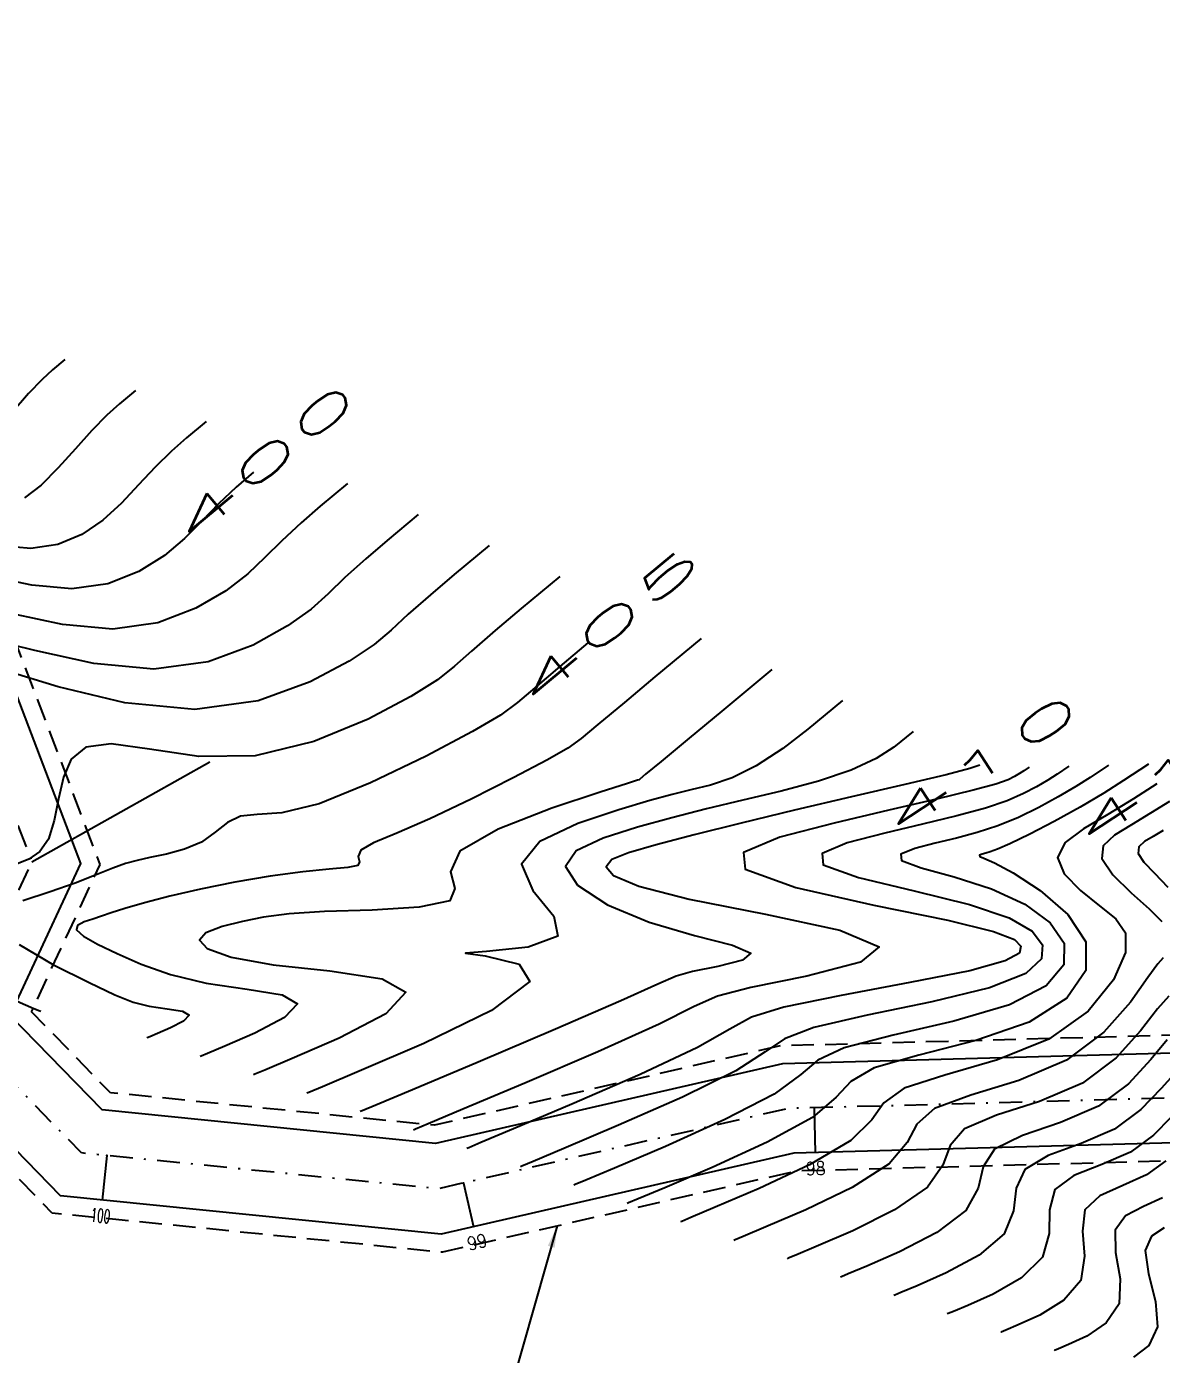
# Model space of a CAD drawing. Header units: millimetres. Extents: x 276147 to 291056, y 9594849 to 9609891.
# Drawn here: x 281407.3 to 281470.5, y 9596083.4 to 9596157.3 of the extents above; entities that cross this region are included whole.
import ezdxf
from ezdxf.enums import TextEntityAlignment as Align

# ---------------------------------------------------------------- set-up
doc = ezdxf.new("R2010")
doc.units = ezdxf.units.MM
doc.header["$LTSCALE"] = 10
for name, pattern in [('CONTINUO', [0]), ('DASHDOTX2', [50.8, 25.4, -12.7, 0, -12.7]), ('HIDDEN', [0.375, 0.25, -0.125])]:
    doc.linetypes.add(name, pattern=pattern)
for name, color, linetype in [('Curvas mestras', 30, 'Continuous'), ('Curvas simples', 9, 'Continuous'), ('Curvas texto', 2, 'Continuous'), ('LINHA02', 8, 'Continuous'), ('TG', 7, 'CONTINUO')]:
    doc.layers.add(name, color=color, linetype=linetype)
doc.styles.add('r80', font='romans.shx')
doc.styles.add('ROMAND', font='romand', dxfattribs={"height": 0.2})
doc.styles.add('SIMPLEX', font='simplex', dxfattribs={"height": 0.2})
doc.dimstyles.new('cadnorma_dim1', dxfattribs={"dimscale": 0, "dimtxt": 2, "dimasz": 1.199999999999999, "dimexe": 1, "dimexo": 2.5, "dimgap": 0.6, "dimtad": 1, "dimzin": 4, "dimdsep": 46, "dimtxsty": 'r80', "dimblk": 'ARCHTICK', "dimblk1": 'ARCHTICK', "dimblk2": 'ARCHTICK', "dimcen": -1, "dimdle": 1, "dimclrd": 1, "dimclre": 1, "dimclrt": 2, "dimaunit": 1, "dimazin": 0, "dimtfac": 1, "dimtix": 1, "dimtmove": 2, "dimatfit": 0, "dimfxl": 1, "dimarcsym": 0})

# ---------------------------------------------------------------- blocks, each defined once
blk = doc.blocks.new('_ArchTick')
at = {"color": 0, "linetype": 'ByBlock', "const_width": 0.15}
blk.add_lwpolyline([(-0.5, -0.5), (0.5, 0.5)], dxfattribs=at)

msp = doc.modelspace()

# ---------------------------------------------------------------- linework, layer by layer
at = {"color": 8, "linetype": 'HIDDEN', "ltscale": 0.5, "elevation": 160.1796621240507, "flags": 128}
for points in [[(281705.3257447103, 9596186.097807938), (281671.0420966857, 9596148.442213606), (281618.3708522619, 9596117.96751722), (281612.1522653525, 9596096.604426004), (281614.0101236665, 9596087.174232556), (281610.8053393826, 9596082.23393807), (281604.9222878393, 9596084.156284798), (281599.9496397175, 9596090.860116001), (281593.3803922225, 9596109.605399935), (281582.0417510347, 9596127.327627068), (281572.6046193693, 9596134.304534238), (281559.9765863478, 9596134.674678959), (281544.3286989689, 9596118.564739116), (281540.658778394, 9596097.818736246), (281537.5093358072, 9596080.228775298), (281520.4284557049, 9596075.011032958), (281502.0332003358, 9596069.391784875), (281494.509547525, 9596070.404022079), (281490.7256996009, 9596076.43605404), (281493.2584685785, 9596098.132715838), (281480.0995632795, 9596101.385524807), (281449.2964902226, 9596100.548274204), (281430.0223790895, 9596096.12669182), (281411.9683109509, 9596097.93913607), (281407.5724122446, 9596102.453821631), (281411.4039140878, 9596110.665556196), (281403.1008950184, 9596132.470582576), (281380.8081796909, 9596137.376344452), (281359.9408718039, 9596130.859888002), (281347.0544783977, 9596114.790196389), (281314.7314768742, 9596091.261051774), (281302.0196165714, 9596075.766356803), (281286.4640279276, 9596063.849675173), (281278.3709921193, 9596057.649837077), (281271.9708323478, 9596051.505744739), (281253.7808607005, 9596050.73446907), (281235.6029599643, 9596054.86117104), (281221.8458024181, 9596066.889702521), (281218.7834329222, 9596074.38328282), (281220.4968017068, 9596082.605134564), (281229.7359844254, 9596099.331536198), (281236.8484486804, 9596107.608992774), (281236.979980318, 9596119.127903767), (281235.6370826386, 9596129.28381643), (281234.0505352953, 9596141.282374846), (281212.8134960154, 9596149.146566434), (281092.4168111571, 9596154.564297132), (281072.9977757005, 9596155.438134354), (281065.8047075431, 9596158.14915656), (281063.8059635049, 9596165.040728634), (281066.3762022938, 9596173.094204625), (281071.6566353667, 9596181.153613526), (281081.5611500744, 9596198.655863922), (281101.2580152763, 9596233.462159524), (281110.9768763188, 9596250.636341654), (281122.9105798664, 9596265.854385952), (281139.2392582729, 9596279.071111804), (281144.5124366145, 9596320.34150084), (281144.6678345738, 9596400.540929634), (281142.6738615293, 9596440.915119793), (281132.673374487, 9596479.71147487), (281130.7173237967, 9596498.969147392), (281132.9373055062, 9596519.560689582), (281123.2639871383, 9596537.496452231), (281115.0194181657, 9596617.069980796), (281104.5392557544, 9596635.017106473), (281094.1622148029, 9596652.131000444), (281062.9990502925, 9596703.525525687), (281028.0758804538, 9596751.42602632), (281004.8557222936, 9596889.161327347), (280985.2271627478, 9596924.87591348), (280973.6552831217, 9596941.402191738), (280950.7410745324, 9596974.150890775), (280928.3153482458, 9597006.224941807), (280925.6195852169, 9597024.964569218), (280925.2975179172, 9597044.877213322), (280917.2359068681, 9597124.57081029), (280911.1712139401, 9597184.52373918), (280889.6831715604, 9597262.502901934), (280877.7477164246, 9597278.852490822), (280862.055065255, 9597314.685484517), (280856.3541850812, 9597353.476188295), (280854.639876525, 9597373.434056284), (280854.116042565, 9597382.033457942), (280871.520011573, 9597404.084292108), (280905.668337576, 9597426.436078487), (280910.5490067642, 9597446.52226166), (280951.9025449565, 9597502.510226574), (280957.1189760176, 9597513.160656158), (280912.2559968092, 9597626.929295046), (280886.4466186127, 9597649.84623889), (280803.0956212914, 9597671.772893883), (280795.5081167346, 9597683.569792682), (280779.3586608997, 9597708.67864036)], [(281710.5178374354, 9596181.402838333), (281675.4873313782, 9596142.926929222), (281624.307053171, 9596113.31488082), (281619.3497790786, 9596096.28485452), (281621.4263888606, 9596085.744313402), (281613.7482014651, 9596073.908101201), (281600.6285639192, 9596078.195075762), (281593.6947889923, 9596087.542782567), (281587.0441809219, 9596106.520228112), (281576.8415557245, 9596122.466869175), (281570.2070225818, 9596127.371804645), (281562.8511565771, 9596127.587415023), (281550.8473176515, 9596115.229125477), (281547.550488274, 9596096.592201235), (281543.6457749243, 9596074.783975355), (281522.4734780471, 9596068.316416942), (281502.6155564374, 9596062.250364274), (281490.3236323596, 9596063.904127834), (281483.4874242715, 9596074.802088458), (281485.5904618715, 9596092.817507926), (281479.3410703855, 9596094.362323103), (281450.1828653127, 9596093.569781242), (281430.4670404004, 9596089.0468674), (281408.7319094135, 9596091.228852794), (281399.1852311144, 9596101.033503352), (281403.8083725086, 9596110.941892164), (281397.904403359, 9596126.446638325), (281381.1197991235, 9596130.14027862), (281364.0658912837, 9596124.81467321), (281351.9303354857, 9596109.681297015), (281319.5752295485, 9596086.128782371), (281306.9185099731, 9596070.701299338), (281290.7209629054, 9596058.29283213), (281282.937430859, 9596052.330095816), (281274.9102619792, 9596044.624090252), (281253.1431036982, 9596043.701137766), (281232.327572161, 9596048.426628146), (281215.9921594214, 9596062.709449701), (281211.4940514419, 9596073.71626432), (281213.8592733805, 9596085.066129155), (281223.9570691917, 9596103.346943974), (281229.8780090109, 9596110.237709327), (281229.9747168267, 9596118.706916755), (281228.6974866962, 9596128.366206406), (281227.6639062291, 9596136.182850303), (281211.4073002868, 9596142.202760234), (281092.1021365739, 9596147.57137357), (281071.5708639357, 9596148.495260356), (281060.0576341382, 9596152.834524348), (281056.4892279477, 9596165.13821506), (281059.9978339799, 9596176.131930728), (281065.6766406024, 9596184.799368419), (281075.468991096, 9596202.103413628), (281095.1658562979, 9596236.909709232), (281105.1438604567, 9596254.541822702), (281117.8909552532, 9596270.797116162), (281132.6517374361, 9596282.744758626), (281137.513299567, 9596320.793644417), (281137.6674998371, 9596400.374957068), (281135.7175383865, 9596439.857995542), (281125.76273324, 9596478.477130141), (281123.6791015143, 9596498.990861015), (281125.744705554, 9596518.150466044), (281116.4442590884, 9596535.394869061), (281108.2124486681, 9596614.84525679), (281098.5236189183, 9596631.437236797), (281088.1766027751, 9596648.501613624), (281057.1675960032, 9596699.64190077), (281021.4475676514, 9596748.635369822), (280998.1501936199, 9596886.828693196), (280979.2754088979, 9596921.171769831), (280967.9212277801, 9596937.38714387), (280945.0056382589, 9596970.137815801), (280921.6238898133, 9597003.579202123), (280918.6276817167, 9597024.407376846), (280918.3032270725, 9597044.46762471), (280910.2714493166, 9597123.86630265), (280904.2661006415, 9597183.232579943), (280883.2747300601, 9597259.409342542), (280871.6426774854, 9597275.343320373), (280855.2660766902, 9597312.738061812), (280849.3979144628, 9597352.667008877), (280847.6581155221, 9597372.921634253), (280846.9665996198, 9597384.273748573), (280866.7319753881, 9597409.316485843), (280899.5195873695, 9597430.777616875), (280904.0800883559, 9597449.546161648), (280945.8950794268, 9597506.15888102), (280949.4739875075, 9597513.465966662), (280906.3575799417, 9597622.805450775), (280883.0489782383, 9597643.501877958), (280798.6812780778, 9597665.69599096), (280789.6207265427, 9597679.783153443), (280773.4712707121, 9597704.892001115)]]:
    msp.add_lwpolyline(points, dxfattribs=at)
at = {"linetype": 'Continuous'}
for p in [(281451.1795609823, 9596097.098164827, 160.1796621240507), (281451.1795609823, 9596097.098164827, 160.1796621240507), (281411.7793094801, 9596094.440517401, 160.1796621240507), (281411.7793094801, 9596094.440517401, 160.1796621240507), (281431.6499908069, 9596092.909158472, 160.1796621240507), (281431.6499908069, 9596092.909158472, 160.1796621240507)]:
    msp.add_point(p, dxfattribs=at)
at = {"layer": 'Curvas mestras', "linetype": 'CONTINUO'}
for points in [[(281419.9378427066, 9596132.521673828, -58.20039105988369), (281418.9866682467, 9596131.69015324, -58.19223654913051), (281417.9888311782, 9596130.748285934, -58.18140278730098), (281417.0596553016, 9596129.784142222, -58.16846077676419), (281416.1044347488, 9596128.823897166, -58.15616933066886), (281414.9759559707, 9596127.878246285, -58.14783403198501), (281413.554476702, 9596126.986881455, -58.14715919483248), (281411.8301518023, 9596126.305472095, -58.1594435564152), (281409.8206104051, 9596126.018680973, -58.19038442716968), (281407.5857459878, 9596126.22680795, -58.24206624299083), (281405.3545163757, 9596126.692695174, -58.3021216066231)], [(281438.583645946, 9596123.012597546, -52.51081086569732), (281437.0073520086, 9596121.691880995, -52.49917434356436), (281435.6134056809, 9596120.502107285, -52.48816830073739), (281434.6643961874, 9596119.679313399, -52.48025629549781), (281433.7160262455, 9596118.98557652, -52.47656050414341), (281432.1472789393, 9596118.064480882, -52.47786761886934), (281429.5628030979, 9596116.695601143, -52.48489066408038), (281426.4699124818, 9596115.202455569, -52.49804736373736), (281423.6015875823, 9596114.044546846, -52.5176815571289), (281421.5257273678, 9596113.539972397, -52.54281717104865), (281420.1499106738, 9596113.441186633, -52.5671976403942), (281419.2166298052, 9596113.3592357, -52.58324648983799), (281418.4885677194, 9596113.00085876, -52.58611769615933), (281417.8091469855, 9596112.455570942, -52.58188763886253), (281417.0419788152, 9596111.908576393, -52.57936305916198), (281416.0997025491, 9596111.505694956, -52.58507594928639), (281415.0910880048, 9596111.235195227, -52.59645848473568), (281414.1739341224, 9596111.04595851, -52.60866797409514), (281413.4523667818, 9596110.886525415, -52.61792797219502), (281412.8158036344, 9596110.70407586, -52.62472740854403), (281412.0999902728, 9596110.445450077, -52.6306214716428), (281411.1692430155, 9596110.074360298, -52.6371447099049), (281410.002175066, 9596109.622003786, -52.64574873176437), (281408.6059723498, 9596109.136448797, -52.65786443245864), (281407.085122272, 9596108.639644148, -52.67211361307685)], [(281460.424248597, 9596116.192858905, -46.84522615643485), (281459.8668370232, 9596116.005022304, -46.85026020984188), (281458.5465903952, 9596115.655199276, -46.86529898238635), (281456.241252297, 9596115.106223915, -46.89358607135037), (281453.2721857898, 9596114.41899202, -46.93066605602181), (281450.0966550527, 9596113.67891407, -46.97015881156815), (281447.1153359032, 9596112.962552309, -47.00653019788703), (281444.5025367126, 9596112.311078021, -47.03763035803834), (281442.3759784837, 9596111.75681225, -47.06215533436304), (281440.8353674758, 9596111.314387742, -47.07858316340983), (281439.9083699578, 9596110.927679008, -47.08451931547873), (281439.6046404467, 9596110.522869255, -47.07735109721804), (281439.9968412345, 9596110.036143538, -47.05352877275115), (281441.4096746858, 9596109.44368228, -47.0057538626975), (281444.2308509432, 9596108.73166777, -46.92579084532591), (281448.4699599276, 9596107.898748612, -46.81340293309452), (281452.624099692, 9596106.99343881, -46.70034849785989), (281454.8122480804, 9596106.076723687, -46.62638480923167), (281453.778910959, 9596105.207515206, -46.61864460762851), (281450.7707102856, 9596104.436437806, -46.65376263289042), (281447.6597950483, 9596103.812046565, -46.69574924648302), (281445.8040692917, 9596103.325650727, -46.71706166609923), (281444.5044503043, 9596102.739585219, -46.7239449695011), (281442.5476064341, 9596101.758940136, -46.73109120383421), (281439.1281218844, 9596100.219050989, -46.74927207911654), (281435.0722382554, 9596098.47622096, -46.77357761954451), (281431.6141110031, 9596097.01699963, -46.79517758512199), (281429.6804275139, 9596096.204056099, -46.80735429751482), (281428.9680179144, 9596095.904551426, -46.81184048010292), (281428.866245255, 9596095.861764185, -46.81248133236343)], [(281470.2870046183, 9596115.155311443, -41.60955556927038), (281468.9885051908, 9596114.321032606, -41.60828272960183), (281467.5579387903, 9596113.447656432, -41.60837977143504), (281466.1973613204, 9596112.645692592, -41.60941198598849), (281465.1703186078, 9596111.874307295, -41.6047509882159), (281464.7557279667, 9596111.054833155, -41.58622006766066), (281465.1256086793, 9596110.139225956, -41.54879182661213), (281466.0243818987, 9596109.201933138, -41.50003620635513), (281467.0895707424, 9596108.348024316, -41.45067242780036), (281467.9911370588, 9596107.624053892, -41.4088510730912), (281468.5288015575, 9596106.842496334, -41.37244746580521), (281468.5347196705, 9596105.757307913, -41.33676827288261), (281467.8628442994, 9596104.222475866, -41.2999605097252), (281466.4543001865, 9596102.492095368, -41.27153242475154), (281464.2720075509, 9596100.920295585, -41.26383275314262), (281461.4084204085, 9596099.768249774, -41.28356396380374), (281458.4741399774, 9596098.92531561, -41.31484348032652), (281456.2093022921, 9596098.187902866, -41.33614270141382), (281455.0724780225, 9596097.378222382, -41.3324305226237), (281454.3959774302, 9596096.421706269, -41.31466636221424), (281453.2305434191, 9596095.269590698, -41.30030727354139), (281450.9369452846, 9596093.925050475, -41.3022889402022), (281448.1160658855, 9596092.599014858, -41.31546140458923), (281445.6788124692, 9596091.55435074, -41.3301533473099), (281444.3123579492, 9596090.97987728, -41.3387581375105), (281443.8089279142, 9596090.768228738, -41.34192829797072), (281443.7370086251, 9596090.737993665, -41.34238120642524)], [(281406.8764409072, 9596106.207583373, -52.59660671898419), (281408.8070458545, 9596105.073992576, -52.52070607905299), (281410.7780527506, 9596104.08115976, -52.44860690695029), (281412.2103776423, 9596103.4015733, -52.39758573964033), (281413.229859783, 9596102.99391993, -52.3637627437387), (281414.1385692285, 9596102.76343597, -52.33796899343398), (281415.1325309201, 9596102.618211314, -52.31325777593563), (281415.9835843054, 9596102.47773811, -52.29157093973166), (281416.3575217159, 9596102.264360089, -52.27707252095249), (281416.0430034214, 9596101.931017287, -52.27246276332565), (281415.3201584512, 9596101.553030053, -52.27458663654082), (281414.5919857702, 9596101.236313047, -52.2788252117721), (281414.172223224, 9596101.059840217, -52.28146853428589), (281414.0175741793, 9596100.994823644, -52.28244237499572), (281413.9954818877, 9596100.985535707, -52.28258149113068)], [(281471.0844702752, 9596096.582956806, -35.98126205042033), (281470.0907672575, 9596095.575156774, -35.96818476248561), (281468.8172612718, 9596094.63582906, -35.96296788224984), (281467.2243481659, 9596093.937770905, -35.97206877651885), (281465.6674167871, 9596093.320106383, -35.98308179722201), (281464.6006012327, 9596092.538540319, -35.9788855704505), (281464.2940106668, 9596091.423322748, -35.94849552437918), (281464.2816455456, 9596090.102893654, -35.9054747710729), (281463.9134804037, 9596088.78024126, -35.86952334313222), (281462.7457686862, 9596087.631050957, -35.85530583376791), (281461.1598925175, 9596086.721809756, -35.85734524248662), (281459.7435139351, 9596086.091701845, -35.86512910949793), (281458.9442883841, 9596085.75569846, -35.870161977506), (281458.6498369166, 9596085.631907053, -35.87201616863283), (281458.607772994, 9596085.614223137, -35.87228106028894)]]:
    msp.add_polyline3d(points, dxfattribs=at)
at = {"layer": 'Curvas simples', "linetype": 'CONTINUO'}
for points in [[(281409.4283868122, 9596138.798604364, -61.61925567444669), (281408.7503605637, 9596138.227120193, -61.61413920003955), (281408.1742581927, 9596137.68911798, -61.60807391415838), (281407.4140862763, 9596136.895993125, -61.59734348315069), (281406.4968117712, 9596135.847039718, -61.58138345190352)], [(281413.3682616808, 9596137.070890065, -60.48281493791413), (281412.4795216114, 9596136.325304737, -60.47622314656886), (281411.778394543, 9596135.689462729, -60.46946145491935), (281410.9390015769, 9596134.846757393, -60.4586965778403), (281410.0177589495, 9596133.826074554, -60.44374259534786), (281409.0597987495, 9596132.75922503, -60.42801283622649), (281408.1074257813, 9596131.803751644, -60.4158205911194), (281407.185879195, 9596131.091928374, -60.41099368847469)], [(281417.3081365522, 9596135.343176775, -59.34637423426867), (281416.208681659, 9596134.423489286, -59.33830711323802), (281415.3825308959, 9596133.689808482, -59.33084902833471), (281414.4639158779, 9596132.797521664, -59.32004969261149), (281413.5387071256, 9596131.805108385, -59.30610168599785), (281412.5821172491, 9596130.791561099, -59.29209107343601), (281411.5416903762, 9596129.840998966, -59.281827321593), (281410.3701779476, 9596129.039404418, -59.27907642532634), (281409.0411336668, 9596128.480212973, -59.28743103236454), (281407.5333155472, 9596128.258722406, -59.31044034580967), (281405.8628103764, 9596128.414291697, -59.34907119496754)], [(281425.1878872922, 9596131.887749188, -57.07349277418368), (281423.6670027537, 9596130.61985837, -57.06247502655285), (281422.5908045993, 9596129.690498987, -57.05362412254593), (281421.5137464785, 9596128.699050203, -57.04275588187423), (281420.5806034802, 9596127.76317706, -57.03081990012689), (281419.6267532489, 9596126.85623324, -57.02024756787839), (281418.4102205631, 9596125.915492605, -57.01384072974585), (281416.7387754569, 9596124.934358498, -57.01524196428042), (281414.6191709371, 9596124.13073121, -57.03145606038422), (281412.1079052653, 9596123.778640537, -57.07032854112586), (281409.3086815997, 9596124.039324205, -57.13506129095592), (281406.5140107124, 9596124.622859819, -57.21028214270737)], [(281429.1277621632, 9596130.160035891, -55.93705207048012), (281427.3961638034, 9596128.718043914, -55.92455900585313), (281426.194941952, 9596127.690844737, -55.91501167587964), (281425.038660779, 9596126.649814473, -55.90410899664531), (281424.1015516563, 9596125.742210893, -55.89317899083514), (281423.1490717459, 9596124.888568306, -55.88432577237515), (281421.8444851571, 9596123.95273992, -55.87984746021951), (281419.9230742118, 9596122.881835537, -55.88332473372836), (281417.4081890729, 9596121.955990335, -55.90346858443488), (281414.3952011248, 9596121.538600098, -55.95027263505884), (281411.0424308024, 9596121.855585301, -56.02796198564138), (281407.7600177563, 9596122.58297618, -56.11768754294869), (281405.0210507031, 9596123.25933368, -56.19483188734424)], [(281433.0676370341, 9596128.432322599, -54.80061136689304), (281431.125323851, 9596126.816228459, -54.78664297263865), (281429.7990783023, 9596125.69118949, -54.77639921675691), (281428.5635760798, 9596124.600578746, -54.76546209139312), (281427.6224998349, 9596123.72124573, -54.75553811425604), (281426.6713902458, 9596122.920904377, -54.74840400958462), (281425.2787497522, 9596121.989987241, -54.74585419069317), (281423.1073729642, 9596120.829311576, -54.7514074705218), (281420.1972082079, 9596119.781249456, -54.77548108840389), (281416.6824959851, 9596119.29855966, -54.83021674913149), (281412.7820295653, 9596119.673870487, -54.92081158610782), (281409.0528133084, 9596120.559292316, -55.02468457867187), (281406.1364073408, 9596121.446805034, -55.11231007464491)], [(281437.0075119029, 9596126.704608304, -53.66417063047672), (281434.8544848986, 9596124.914413003, -53.64872691910969), (281433.4032156552, 9596123.691535242, -53.63778677009068), (281432.0884903803, 9596122.551343018, -53.62681520616431), (281431.1434480111, 9596121.700279566, -53.61789720484782), (281430.1937077456, 9596120.953240447, -53.61248226693388), (281428.7130143471, 9596120.027234564, -53.61186092110839), (281426.3310284758, 9596118.76379646, -53.6182744707007), (281423.3010863996, 9596117.502572324, -53.63776737040874), (281420.0324432786, 9596116.707731988, -53.67733472361263), (281416.901878158, 9596116.681049556, -53.7393020212443), (281414.1562625832, 9596117.074698191, -53.80731577609234), (281412.0099919828, 9596117.37845432, -53.8603528557837), (281410.6047193784, 9596117.188632635, -53.88234146686992), (281409.7911181612, 9596116.527700914, -53.8770153725313), (281409.3471173089, 9596115.524662195, -53.85305961672239), (281409.0690977579, 9596114.32034822, -53.81917645994369), (281408.8272472309, 9596113.102883525, -53.78413632718414), (281408.5102054024, 9596112.072218353, -53.75672676172374), (281408.0341737565, 9596111.375394898, -53.74344830601737), (281407.4255990247, 9596110.947825238, -53.74165360649616), (281406.738493747, 9596110.672013422, -53.74640822873013)], [(281444.8872616458, 9596123.24918172, -51.39128922312781), (281442.3128059938, 9596121.110782094, -51.37289483242463), (281440.6114883592, 9596119.692225749, -51.36056188432516), (281439.1383209819, 9596118.45287156, -51.34952139536884), (281438.2126707294, 9596117.672392843, -51.34252710689586), (281437.456954667, 9596117.13027446, -51.33993242881522), (281436.3193524008, 9596116.480951648, -51.34149060633766), (281434.4212867453, 9596115.481471917, -51.34683976132911), (281432.0771513345, 9596114.299328836, -51.3551574624984), (281429.774585009, 9596113.204627251, -51.36550608198419), (281427.9247960093, 9596112.404633913, -51.37642309479671), (281426.6332771847, 9596111.8552662, -51.38434634424314), (281425.9290917862, 9596111.449602414, -51.38518872370739), (281425.7718834471, 9596111.102323875, -51.37696453361102), (281425.8436273314, 9596110.814519085, -51.36609334012289), (281425.7568779889, 9596110.608879587, -51.36109613658888), (281425.1988066573, 9596110.491248606, -51.36844399224762), (281424.1550533551, 9596110.400086112, -51.38640856663952), (281422.6858697924, 9596110.257003797, -51.41121169554802), (281420.8757091466, 9596110.003852881, -51.43925263211386), (281418.9058144781, 9596109.663441814, -51.46764058610685), (281416.9816263126, 9596109.278816601, -51.49366219949698), (281415.2803571917, 9596108.89018617, -51.51507778299529), (281413.8663126951, 9596108.52640312, -51.53154196039802), (281412.7755704188, 9596108.213482963, -51.54318302424187), (281412.0142654494, 9596107.96909897, -51.55045695407571), (281411.4687548453, 9596107.777562357, -51.55513086731341), (281410.9954571488, 9596107.61483909, -51.55929938950837), (281410.5063915328, 9596107.455078717, -51.56388152113917), (281410.1360006748, 9596107.265158156, -51.56509311016683), (281410.0743348718, 9596107.010132907, -51.55797407505131), (281410.4637084614, 9596106.662113862, -51.53875376315816), (281411.2555059529, 9596106.221436488, -51.5084190541788), (281412.3533778958, 9596105.695490645, -51.46914618400885), (281413.6898138992, 9596105.105283484, -51.4229787083718), (281415.3126478473, 9596104.526300365, -51.37142999979235), (281417.2985496869, 9596104.047643954, -51.31588081110064), (281419.5833722736, 9596103.713815207, -51.25907705133116), (281421.5396901068, 9596103.390908303, -51.20922545451), (281422.3992595969, 9596102.900416717, -51.17589796366198), (281421.6762750525, 9596102.13416206, -51.16530155503685), (281420.0146713807, 9596101.265282482, -51.17018369040713), (281418.3408193827, 9596100.537243253, -51.17992687245388), (281417.375911154, 9596100.13158531, -51.1860030839712), (281417.0204189109, 9596099.982132116, -51.18824167429963), (281416.9696341621, 9596099.9607818, -51.18856148046004)], [(281448.8271365169, 9596121.521468427, -50.25484851954073), (281446.0419540625, 9596119.208974654, -50.23497930224082), (281444.2156037489, 9596117.692585526, -50.22195033830619), (281442.6632063304, 9596116.40365387, -50.21087568244232), (281441.7956891548, 9596115.683368383, -50.2046869190203), (281441.4760737679, 9596115.417996846, -50.20240681941183), (281441.4304042723, 9596115.38008079, -50.20208110348582), (281441.3500571662, 9596115.354336467, -50.20285034531523), (281440.787739531, 9596115.174182003, -50.20823461594088), (281439.2614878457, 9596114.685211238, -50.22284893385634), (281436.5620669803, 9596113.791175952, -50.24773945207968), (281433.5711443512, 9596112.628452685, -50.26967685375391), (281431.4431097627, 9596111.391573926, -50.27186301149456), (281430.9286259316, 9596110.255029865, -50.24494728268152), (281431.1634291924, 9596109.313124552, -50.20936877038591), (281430.8795217982, 9596108.640122734, -50.19301430115272), (281429.1671965829, 9596108.275318142, -50.21543256585986), (281426.5498857795, 9596108.118154455, -50.26282128874718), (281423.9093102076, 9596108.033107327, -50.31304019680513), (281421.9293889402, 9596107.908046093, -50.34868619075539), (281420.5028380792, 9596107.724421836, -50.37130501519678), (281419.3245749724, 9596107.487076301, -50.38717943001799), (281418.1895829294, 9596107.198703352, -50.40051312921835), (281417.2931170502, 9596106.853382241, -50.40719262757599), (281416.9305003959, 9596106.443044335, -50.40102533375872), (281417.3613570681, 9596105.971983332, -50.3769403623559), (281418.7025223315, 9596105.493946329, -50.33435364244772), (281421.0351295004, 9596105.075046763, -50.27380300077166), (281424.2050565836, 9596104.733327832, -50.19897347213961), (281427.1171504037, 9596104.294567708, -50.12613965061288), (281428.4409974801, 9596103.536474345, -50.07472343914239), (281427.3095476833, 9596102.337306833, -50.05814032672461), (281424.7091843075, 9596100.977533907, -50.06578071173541), (281422.0896529985, 9596099.838174466, -50.08102856596489), (281420.5795990842, 9596099.2033304, -50.0905376337727), (281420.0232636397, 9596098.969439585, -50.09404094100719), (281419.9437864345, 9596098.936026901, -50.09454143725131)], [(281452.7670113855, 9596119.793754132, -49.11840778312441), (281450.8360605593, 9596118.203597063, -49.10506123400089), (281449.4326958155, 9596117.1300551, -49.09805303517763), (281447.9576866539, 9596116.154157309, -49.0956826852312), (281446.6108998345, 9596115.490974197, -49.10098575937118), (281445.4081374098, 9596115.084983865, -49.11182566437904), (281444.3191885083, 9596114.813017828, -49.12477274881942), (281443.2718627342, 9596114.557074338, -49.137409348707), (281442.0260625932, 9596114.21981958, -49.15136556155315), (281440.2997110683, 9596113.709087472, -49.16928350514766), (281438.0132460397, 9596112.94957085, -49.1902925455037), (281435.8971509504, 9596111.933386184, -49.19947093011839), (281434.8844221405, 9596110.669508854, -49.17838419499131), (281435.5044816762, 9596109.21097445, -49.11814285997789), (281436.6724445511, 9596107.78706743, -49.04803784333902), (281436.8998514822, 9596106.671131475, -49.0069050148854), (281435.2429516251, 9596106.055401804, -49.01998816363314), (281432.9368238623, 9596105.8076699, -49.0581625108284), (281431.7612565161, 9596105.714619778, -49.07871120955363), (281432.8490233232, 9596105.559504872, -49.05179289521439), (281434.7448446908, 9596105.11186717, -48.99906839223368), (281435.3464284403, 9596104.137818063, -48.9550739667288), (281433.1987280784, 9596102.530166337, -48.94550507675419), (281429.4356858317, 9596100.688500302, -48.96069349822616), (281425.8384866138, 9596099.139105676, -48.98213025941769), (281423.7832870145, 9596098.275075493, -48.99507218351616), (281423.0261083712, 9596097.956748057, -48.99984024042752), (281422.9179397087, 9596097.911272993, -49.00052140644081)], [(281456.7068862565, 9596118.066040836, -47.9819670794208), (281455.6301550792, 9596117.19822848, -47.97514370144611), (281454.6497669191, 9596116.567538701, -47.97415661249804), (281453.2521390259, 9596115.904678795, -47.98049084006598), (281451.426075566, 9596115.298599057, -47.99728592540166), (281449.3401620995, 9596114.751987942, -48.02124585010139), (281447.2079217805, 9596114.24596595, -48.04746578019373), (281445.1935993185, 9596113.759813324, -48.07196977329701), (281443.2642996517, 9596113.2654483, -48.09449794343934), (281441.3378442755, 9596112.732949859, -48.11571942982525), (281439.4277886766, 9596112.129889566, -48.13429948177915), (281437.9306173086, 9596111.413817242, -48.14088819277501), (281437.3385476178, 9596110.539776295, -48.12413181955023), (281437.9985347552, 9596109.496882873, -48.07670907876715), (281439.6764887221, 9596108.410554126, -48.00742877259879), (281441.9930532168, 9596107.440276954, -47.92913214509869), (281444.5201277208, 9596106.70491081, -47.85430759636481), (281446.6346257947, 9596106.160784403, -47.79403164327633), (281447.6647117677, 9596105.723592998, -47.759027862598), (281447.1929715584, 9596105.32678012, -47.75549426927731), (281445.8196614248, 9596104.974766375, -47.77152642901316), (281444.3994612087, 9596104.689718613, -47.79069423998268), (281443.4910006587, 9596104.441904576, -47.8008097106617), (281442.4687211671, 9596103.994006531, -47.8066534087088), (281440.4110190383, 9596103.056810623, -47.81724800963681), (281436.7663572034, 9596101.477850491, -47.83866868729498), (281432.4634731283, 9596099.651661778, -47.86520084135967), (281428.8011699108, 9596098.109529609, -47.88818245540872), (281426.7540416274, 9596097.24889206, -47.90107353197212), (281425.9998363141, 9596096.931815961, -47.90582290853169), (281425.8920919829, 9596096.886519087, -47.90650139582843)], [(281463.1709916288, 9596116.07471575, -45.78547967076568), (281462.8732221861, 9596115.8779259, -45.7850083891212), (281462.6375472097, 9596115.72857344, -45.78484511878602), (281462.3540875054, 9596115.559847567, -45.78500621436663), (281461.9919027932, 9596115.378391705, -45.78633045524154), (281461.3198804405, 9596115.141912552, -45.79207119604374), (281460.0568702359, 9596114.795885377, -45.80608541439554), (281458.0101574707, 9596114.300841894, -45.83094825353734), (281455.3407764715, 9596113.677547576, -45.86410763897263), (281452.2982010761, 9596112.961827343, -45.90172967957588), (281449.2766477858, 9596112.181215458, -45.93680330537282), (281447.2493227887, 9596111.330095567, -45.94960874216892), (281447.3341739489, 9596110.394565666, -45.91724922056571), (281450.1749433858, 9596109.383137146, -45.82708143998431), (281454.5185342833, 9596108.393992962, -45.70747688438539), (281458.6376410847, 9596107.547731454, -45.59706063192831), (281461.1873081973, 9596106.929207975, -45.52561137036216), (281462.3519858705, 9596106.4803058, -45.48752210361684), (281462.6984713072, 9596106.107161198, -45.46833937454764), (281462.6220303347, 9596105.724599862, -45.45733771708589), (281461.8317912846, 9596105.282203201, -45.45870380682433), (281459.8653511036, 9596104.738238037, -45.48035217963886), (281456.5273956595, 9596104.07422224, -45.52559785116736), (281452.6909825121, 9596103.36468184, -45.57935756383486), (281449.4962621414, 9596102.707393903, -45.62194845909514), (281447.6952521106, 9596102.14214329, -45.63957855649321), (281446.4874433387, 9596101.476756953, -45.64201964667566), (281444.6841938322, 9596100.46107065, -45.64493443091888), (281441.4898865639, 9596098.960250488, -45.65987543822521), (281437.6810043821, 9596097.300780136, -45.68195437753135), (281434.4270510959, 9596095.924469652, -45.70217273503337), (281432.6068134002, 9596095.159220131, -45.71363506299932), (281431.9361995141, 9596094.877286889, -45.71785805173235), (281431.8403975294, 9596094.83701028, -45.71846132175088)], [(281465.3844695637, 9596116.132493189, -44.74220244332938), (281464.7235677723, 9596115.695714323, -44.74115636004402), (281464.2004845323, 9596115.364224786, -44.74079397690039), (281463.571341996, 9596114.989736324, -44.74115155750454), (281462.8513126223, 9596114.605828522, -44.74302490139635), (281461.9466739005, 9596114.212817607, -44.74830571698524), (281460.7364793235, 9596113.802703958, -44.75915969549939), (281459.1388928663, 9596113.368044987, -44.77698569357418), (281457.2285124225, 9596112.903629193, -44.80011548971785), (281455.1190433718, 9596112.404804124, -44.82611415374819), (281453.0338252297, 9596111.86609162, -44.85031894934619), (281451.6347380922, 9596111.278721852, -44.85915619556587), (281451.6932951907, 9596110.63309929, -44.83682442505639), (281453.6669988577, 9596109.926166268, -44.77403973150334), (281456.7573048399, 9596109.181024484, -44.6875887736937), (281459.851655986, 9596108.427315481, -44.60077587698154), (281462.0550233788, 9596107.686444893, -44.53226891465286), (281463.342479051, 9596106.946881749, -44.48219042320531), (281463.9066182772, 9596106.188863162, -44.44602671873551), (281463.8578881136, 9596105.399191696, -44.42112826837953), (281462.9781257653, 9596104.590941755, -44.41230281357682), (281460.9670152146, 9596103.783752175, -44.42622231479285), (281457.7476518474, 9596102.997729374, -44.46508938746089), (281454.1367716299, 9596102.25484103, -44.51322907246916), (281451.1745219297, 9596101.577521395, -44.55049703290237), (281449.5395588375, 9596100.951162564, -44.56279152663453), (281448.4645763611, 9596100.212994033, -44.56018132736469), (281446.8207812299, 9596099.163201159, -44.55877765788719), (281443.8516512451, 9596097.701450985, -44.57047883004682), (281440.2897695067, 9596096.125338318, -44.59033112300349), (281437.2399911886, 9596094.831939675, -44.6091678850029), (281435.5332002888, 9596094.114385165, -44.61991584105684), (281434.9043821139, 9596093.85002235, -44.6238756032221), (281434.8145508036, 9596093.812256375, -44.62444129105685)], [(281467.5979474982, 9596116.190270623, -43.69892521589324), (281466.5739123587, 9596115.513502749, -43.6973043510483), (281465.7634208555, 9596114.999876142, -43.69674285527114), (281464.7885974863, 9596114.419625077, -43.69729688061889), (281463.7107234547, 9596113.833266338, -43.69971936000772), (281462.5734663623, 9596113.283723662, -43.70454029072104), (281461.4160884136, 9596112.809523541, -43.7122340092578), (281460.267629261, 9596112.435248077, -43.72302311352954), (281459.1162483714, 9596112.129709816, -43.73612330769217), (281457.9398856655, 9596111.847779902, -43.75049859509133), (281456.7910026762, 9596111.55096878, -43.76383462603232), (281456.0201533948, 9596111.22734813, -43.76870364902098), (281456.0524164293, 9596110.87163191, -43.75639959683437), (281457.1590553295, 9596110.469195386, -43.7209980028824), (281458.9960753989, 9596109.968057005, -43.66770069577288), (281461.0656718867, 9596109.3068995, -43.60449110177839), (281462.9227395578, 9596108.443680808, -43.53892640603269), (281464.3329722314, 9596107.413457697, -43.47685874279384), (281465.1147662479, 9596106.270565126, -43.42371404278353), (281465.0937468928, 9596105.073783532, -43.38491879953332), (281464.1244602454, 9596103.899680303, -43.36590182038751), (281462.0686793284, 9596102.829267312, -43.3720924827762), (281458.9679080328, 9596101.92123551, -43.40458089115819), (281455.5825607459, 9596101.144999227, -43.44710054844884), (281452.8527817178, 9596100.447648885, -43.47904560665168), (281451.3838655666, 9596099.760182837, -43.4860045294885), (281450.441710384, 9596098.949231114, -43.47834298803033), (281448.9573686254, 9596097.865330674, -43.472620852201), (281446.2134159243, 9596096.442650482, -43.48108218915561), (281442.898534634, 9596094.9498975, -43.49870790107204), (281440.0529312812, 9596093.739409696, -43.51616303485613), (281438.459586176, 9596093.069549205, -43.52619660654133), (281437.8725637145, 9596092.822757818, -43.52989317485165), (281437.7887030781, 9596092.787502471, -43.53042128044436)], [(281469.8114254331, 9596116.248048062, -42.65564798845699), (281468.4242579452, 9596115.331291173, -42.65345232197112), (281467.326358178, 9596114.635527488, -42.65269171344372), (281466.0058519767, 9596113.849513832, -42.65344222381512), (281464.5701342864, 9596113.06070415, -42.65641381861903), (281463.2002598242, 9596112.354629712, -42.66077484431705), (281462.0956975009, 9596111.816342117, -42.66530829036171), (281461.3963646543, 9596111.502450168, -42.66906052085372), (281461.0039833229, 9596111.355791437, -42.67213117851904), (281460.7607279614, 9596111.290756676, -42.67488306920544), (281460.5481791209, 9596111.235844946, -42.67735029020369), (281460.4055696976, 9596111.17597441, -42.67825108227814), (281460.4115376706, 9596111.110165529, -42.675974801325), (281460.6511107994, 9596111.012223506, -42.66795626163039), (281461.2348459581, 9596110.755089527, -42.64781261773581), (281462.2796877901, 9596110.18648452, -42.60820635940436), (281463.7904547373, 9596109.200916728, -42.54558391755236), (281465.3234654117, 9596107.880033648, -42.47152706226601), (281466.3229132184, 9596106.35226709, -42.40140138702967), (281466.3296056719, 9596104.748375371, -42.34870933080347), (281465.2707937263, 9596103.208418861, -42.31950084733799), (281463.1703434399, 9596101.87478145, -42.31796261787215), (281460.1881642205, 9596100.84474264, -42.34407242739368), (281457.0283498619, 9596100.035157418, -42.38097202437032), (281454.5310415038, 9596099.317775376, -42.40759414774632), (281453.2281712958, 9596098.569203109, -42.40921755242422), (281452.4188444082, 9596097.685469188, -42.39650468135054), (281451.0939560236, 9596096.567461185, -42.38646407922752), (281448.5751806056, 9596095.183850976, -42.39168558091879), (281445.5072997605, 9596093.774456674, -42.40708467925688), (281442.8658723765, 9596092.646880718, -42.42315819739852), (281441.3859720622, 9596092.024713242, -42.43247737202589), (281440.8407453144, 9596091.795493277, -42.43591074642288), (281440.7628563504, 9596091.762747569, -42.43640121692121)], [(281470.9884151841, 9596114.161205905, -40.56216193423862), (281469.9369171161, 9596113.521903146, -40.56232003800372), (281468.8750064432, 9596112.873750592, -40.56239716251415), (281467.9224249631, 9596112.293216333, -40.5624954333438), (281467.2915140368, 9596111.702801151, -40.5558128379312), (281467.2177674108, 9596110.986510515, -40.5338211640159), (281467.8318046521, 9596110.074912148, -40.49162319229484), (281468.8447525637, 9596109.084800793, -40.43884487353765), (281469.8628647696, 9596108.179532463, -40.38874309861833), (281470.5701599334, 9596107.482934665, -40.35171843159739)], [(281470.6377065502, 9596112.556350399, -39.51587451409117), (281470.0809587677, 9596112.226025779, -39.51622607183211), (281469.598323759, 9596111.931892363, -39.5162758657502), (281469.2786664433, 9596111.63275193, -39.51289003938703), (281469.2413015774, 9596111.269836484, -39.50174775803717), (281469.5640815428, 9596110.791362941, -39.47958937237533), (281470.1590022178, 9596110.173492815, -39.44740028047491), (281470.8965981113, 9596109.399374533, -39.40722711078379)], [(281470.6311660412, 9596105.448475664, -40.28382690393161), (281470.3420324282, 9596105.124441268, -40.27901261057966), (281469.7818534685, 9596104.358679935, -40.26516427666914), (281468.8101410795, 9596102.987266153, -40.23973034743941), (281467.3265651866, 9596101.31344446, -40.21466178676602), (281465.2408347203, 9596099.757253177, -40.20553523956588), (281462.5893180176, 9596098.629961008, -40.22182058597937), (281459.915009023, 9596097.807750192, -40.24856062567821), (281457.8875620802, 9596097.058030358, -40.26469127527932), (281456.916784752, 9596096.187242657, -40.25564352547767), (281456.3731114551, 9596095.157944344, -40.23282805553433), (281455.3671308168, 9596093.971721211, -40.21415050056791), (281453.2987099659, 9596092.66625097, -40.21289233184913), (281450.7248310124, 9596091.42357404, -40.22383818271587), (281448.491752562, 9596090.461820764, -40.23714849727949), (281447.2387438357, 9596089.935041314, -40.24503890299499), (281446.7771095143, 9596089.740964204, -40.24794586960022), (281446.7111618988, 9596089.713239757, -40.24836117573116)], [(281470.9502934028, 9596103.317001492, -39.20683678003522), (281470.3205705312, 9596102.619762369, -39.19662983636633), (281469.3787233786, 9596101.38618882, -39.17511327317013), (281468.0176152043, 9596099.87887254, -39.15304254073683), (281466.1349416074, 9596098.476896897, -39.14489338706741), (281463.7480758055, 9596097.45691398, -39.15938264495017), (281461.3531104651, 9596096.685839742, -39.18219094499042), (281459.5658218683, 9596095.928157847, -39.1932398490284), (281458.7610914813, 9596094.996262927, -39.17885652833186), (281458.3502444775, 9596093.894181425, -39.15098973628162), (281457.5037182126, 9596092.673850726, -39.12799369482352), (281455.6604746451, 9596091.407450471, -39.12349569101613), (281453.3335961393, 9596090.24813322, -39.13221496090088), (281451.304692655, 9596089.369290786, -39.14414364713267), (281450.1651307225, 9596088.890205353, -39.15131964828154), (281449.7452911168, 9596088.713700667, -39.1539634738842), (281449.6853141709, 9596088.688484853, -39.1543411323477)], [(281406.7730182266, 9596103.03347361, -53.49540890261088), (281407.6999904261, 9596102.641029475, -53.46394130182713), (281408.0415061297, 9596102.496444164, -53.45234796197886), (281408.0902940879, 9596102.475789262, -53.45069177521182)], [(281470.8592875932, 9596100.880844792, -38.12809539583068), (281469.9473056773, 9596099.78511148, -38.11049619884258), (281468.7086662221, 9596098.444300616, -38.09142327456763), (281467.0290484974, 9596097.196541619, -38.08425156722339), (281464.906832592, 9596096.28386596, -38.09694469134811), (281462.7912129048, 9596095.563928287, -38.11582121145003), (281461.2440816563, 9596094.798285339, -38.12178842289401), (281460.605398208, 9596093.805282198, -38.10206949847313), (281460.3273784992, 9596092.6304185, -38.06915139694732), (281459.6403056105, 9596091.375981238, -38.04183692179183), (281458.0222393264, 9596090.148650965, -38.03409908277942), (281455.9423612639, 9596089.072691401, -38.04059170637314), (281454.1176337475, 9596088.276760805, -38.0511387769042), (281453.0915166087, 9596087.845369387, -38.05760041376604), (281452.7134737166, 9596087.686436128, -38.05998102537379), (281452.6594674456, 9596087.663730951, -38.06032110165373)], [(281471.3980046528, 9596099.141926222, -37.05956092287349), (281470.5158879763, 9596098.184034143, -37.04587912468961), (281469.3997162395, 9596097.009728692, -37.02980402859649), (281467.9231543845, 9596095.91618534, -37.02360973480651), (281466.0655903799, 9596095.11081893, -37.03450675026082), (281464.2293143474, 9596094.442017838, -37.04945153076235), (281462.9223414444, 9596093.668412827, -37.0503369966431), (281462.449703937, 9596092.614302473, -37.02528252152521), (281462.3045125235, 9596091.366656573, -36.98731309026741), (281461.7768930061, 9596090.078110747, -36.95568011610564), (281460.3840040046, 9596088.889850456, -36.94470244194642), (281458.5511273904, 9596087.897250576, -36.94896846430171), (281456.9305738424, 9596087.184231823, -36.95813395952834), (281456.0179024948, 9596086.800533421, -36.96388117936701), (281455.6816553165, 9596086.659171592, -36.96599859706149), (281455.6336197195, 9596086.638977043, -36.96630109098302)], [(281470.7818172778, 9596094.140585855, -34.90656554916902), (281469.711368159, 9596093.355472783, -34.902326029693), (281468.383105954, 9596092.764723878, -34.90963083548965), (281467.1055182297, 9596092.198195934, -34.91671211653423), (281466.2788610215, 9596091.408667814, -34.90743414425785), (281466.1383173933, 9596090.232342018, -34.8717084945205), (281466.2587795678, 9596088.839130728, -34.82363643168034), (281466.0500677997, 9596087.482370777, -34.78336653738782), (281465.1075333675, 9596086.372251451, -34.7659092255312), (281463.7686576418, 9596085.546367934, -34.7657219878424), (281462.5564550277, 9596084.99917187, -34.77212423926952), (281461.8706752706, 9596084.710862493, -34.77644272285082), (281461.6180195165, 9596084.604642518, -34.77803372012252), (281461.5819252658, 9596084.589468235, -34.77826101690559)], [(281470.6054740465, 9596092.075116508, -33.84168419733439), (281469.5418637394, 9596091.59167585, -33.84719286168948), (281468.5436206717, 9596091.076285481, -33.85034241570654), (281467.9571208094, 9596090.278795302, -33.8359827181234), (281467.9826241223, 9596089.041362293, -33.79492149737465), (281468.2359135923, 9596087.575368805, -33.74179812505869), (281468.1866551974, 9596086.184501287, -33.6972097645307), (281467.4692980469, 9596085.113450952, -33.6765125846982), (281466.3774227692, 9596084.370927118, -33.67409876608551), (281465.3693951204, 9596083.906641888, -33.67911938918084), (281464.7970611573, 9596083.666026533, -33.68272348839352), (281464.5862011166, 9596083.577377982, -33.6840512917519), (281464.5560785403, 9596083.56471433, -33.68424098626971)], [(281470.7006215277, 9596090.418628823, -32.78475492066033), (281469.9817221122, 9596089.95437403, -32.78397270230604), (281469.6353805953, 9596089.148921793, -32.76453125910163), (281469.8269308518, 9596087.850382563, -32.71813450022862), (281470.2130466149, 9596086.311605884, -32.65995980586419), (281470.3232425932, 9596084.8866308, -32.6110529587863), (281469.8310627275, 9596083.854651442, -32.58711597646149), (281468.9861878961, 9596083.195486298, -32.5824755442122)]]:
    msp.add_polyline3d(points, dxfattribs=at)
at = {"layer": 'LINHA02', "extrusion": (-0.0200587750042602, 0.03274469824035457, 0.999262443146182)}
msp.add_line((281407.5903830865, 9596110.802691959, -458.0317828502415), (281417.5048345065, 9596116.378396636, -458.0154738382812), dxfattribs=at)
at = {"layer": 'TG', "color": 3, "linetype": 'Continuous'}
for p, q in [((281451.1795609823, 9596097.098164827, 160.1796621240507), (281451.2474877684, 9596094.599087808, 160.1796621240507)), ((281451.179560982, 9596097.098164827, 160.1796621240507), (281451.2474877679, 9596094.599087805, 160.1796621240507)), ((281411.7793094801, 9596094.440517401, 160.1796621240507), (281411.5077872017, 9596091.95520941, 160.1796621240507)), ((281411.7793094799, 9596094.440517401, 160.1796621240507), (281411.5077976302, 9596091.95530487, 160.1796621240507)), ((281431.6499908069, 9596092.909158472, 160.1796621240507), (281432.2089835446, 9596090.472454319, 160.1796621240507)), ((281431.6499908072, 9596092.909158472, 160.1796621240507), (281432.2089835446, 9596090.472454319, 160.1796621240507))]:
    msp.add_line(p, q, dxfattribs=at)
at = {"layer": 'TG', "color": 1, "linetype": 'DASHDOTX2', "ltscale": 0.005, "elevation": 160.1796621240507, "flags": 128}
msp.add_lwpolyline([(281790.7268869359, 9596216.427577747), (281789.4419953647, 9596215.538653059), (281713.6258222786, 9596190.015370687), (281673.2647140323, 9596145.684571415), (281621.3389527166, 9596115.64119902), (281615.7510222154, 9596096.444640262), (281617.7182562636, 9596086.45927298), (281612.276770424, 9596078.071019635), (281602.7754258794, 9596081.175680282), (281596.8222143546, 9596089.201449282), (281590.2122865723, 9596108.062814023), (281579.4416533798, 9596124.897248125), (281571.4058209757, 9596130.83816944), (281561.4138714623, 9596131.13104699), (281547.5880083105, 9596116.896932298), (281544.1046333342, 9596097.205468744), (281540.5775553655, 9596077.506375324), (281521.4509668761, 9596071.66372495), (281502.3243783867, 9596065.821074575), (281492.4165899422, 9596067.154074958), (281487.1065619363, 9596075.61907125), (281489.424465225, 9596095.475111881), (281479.7203168323, 9596097.873923955), (281449.7396777679, 9596097.059027724), (281430.2447097449, 9596092.586779607), (281410.3501101822, 9596094.58399443), (281403.3788216795, 9596101.743662491), (281407.606143298, 9596110.803724177), (281400.5026491884, 9596129.458610447), (281380.9639894072, 9596133.758311536), (281362.0033815439, 9596127.837280607), (281349.4924069416, 9596112.235746702), (281317.1533532111, 9596088.69491707), (281304.4690632719, 9596073.23382807), (281288.5924954164, 9596061.071253652), (281280.6542114894, 9596054.989966448), (281273.4405471637, 9596048.064917497), (281253.4619821996, 9596047.21780342), (281233.9652660625, 9596051.643899594), (281218.9189809201, 9596064.799576113), (281215.1387421818, 9596074.049773568), (281217.1780375437, 9596083.83563186), (281226.8465268085, 9596101.339240085), (281233.3632288458, 9596108.923351051), (281233.4773485725, 9596118.917410262), (281232.1672846674, 9596128.82501142), (281230.8572207621, 9596138.732612574), (281212.1103981511, 9596145.674663335), (281092.2594738657, 9596151.067835353), (281072.2843198184, 9596151.966697356), (281062.9311708404, 9596155.491840454), (281060.1475957258, 9596165.089471845), (281063.1870181368, 9596174.613067677), (281068.6666379847, 9596182.976490973), (281078.515070585, 9596200.379638772), (281098.2119357871, 9596235.18593438), (281108.0603683878, 9596252.589082178), (281120.4007675595, 9596268.325751055), (281135.9454978545, 9596280.907935213), (281141.0128680904, 9596320.567572625), (281141.1676672056, 9596400.45794335), (281139.1956999575, 9596440.386557667), (281129.2180538635, 9596479.094302505), (281127.1982126556, 9596498.980004204), (281129.3410055299, 9596518.855577812), (281119.8541231133, 9596536.445660645), (281111.6159334168, 9596615.957618793), (281101.5314373364, 9596633.227171635), (281091.1694087888, 9596650.31630703), (281060.0833231477, 9596701.58371323), (281024.7617240526, 9596750.030698072), (281001.5029579565, 9596887.99501027), (280982.2512858229, 9596923.023841655), (280970.7882554504, 9596939.3946678), (280947.8733563958, 9596972.144353287), (280924.9696190296, 9597004.902071966), (280922.1236334663, 9597024.68597303), (280921.8003724947, 9597044.672419015), (280913.7536780926, 9597124.218556473), (280907.7186572907, 9597183.87815956), (280886.4789508103, 9597260.956122238), (280874.6951969551, 9597277.097905597), (280858.6605709725, 9597313.711773163), (280852.876049772, 9597353.071598586), (280851.1489960236, 9597373.17784527), (280850.5413210922, 9597383.153603258), (280869.1259934803, 9597406.700388975), (280902.5939624727, 9597428.606847681), (280907.3145475598, 9597448.034211652), (280948.8988121914, 9597504.334553793), (280953.2964817624, 9597513.313311411), (280909.3067883757, 9597624.867372911), (280884.7477984255, 9597646.674058424), (280800.8884496848, 9597668.734442422), (280792.5644216387, 9597681.676473062), (280757.4817696955, 9597736.22227156)], dxfattribs=at)
at = {"layer": 'TG', "color": 8, "linetype": 'CONTINUO', "elevation": 160.1796621240507}
for points in [[(281534.5445958627, 9596078.277511867), (281520.7206017539, 9596074.054659242), (281502.1163940644, 9596068.371581933), (281493.9115596443, 9596069.475465763), (281489.6916602681, 9596076.202630384), (281492.1630390491, 9596097.373400426), (281479.9912071516, 9596100.382210283), (281449.4231152355, 9596099.551346641), (281430.0859021338, 9596095.11528833), (281411.5059678739, 9596096.980524173), (281406.3742435115, 9596102.250919024), (281410.3188367193, 9596110.705032766), (281402.358539067, 9596131.610019114), (281380.8526967525, 9596136.342620762), (281360.5301603012, 9596129.996285895), (281347.7510294101, 9596114.060353622), (281315.4234415416, 9596090.527870432), (281302.7194584856, 9596075.042777168), (281287.072161496, 9596063.055840457), (281279.0233405107, 9596056.889874045), (281272.3907508666, 9596050.522651242), (281256.4608778802, 9596049.84720635)], [(281533.9603037659, 9596072.870944813), (281522.1813319984, 9596069.272790663), (281502.5323627084, 9596063.27056722), (281490.9216202404, 9596064.832684157), (281484.5214636043, 9596075.035512116), (281486.6858914011, 9596093.576823346), (281479.4494265129, 9596095.365637636), (281450.0562402998, 9596094.56670881), (281430.4035173559, 9596090.058270888), (281409.1942524902, 9596092.187464692), (281400.3833998471, 9596101.236405965), (281404.893449877, 9596110.902415598), (281398.6467593098, 9596127.30720179), (281381.0752820614, 9596131.174002308), (281363.4766027866, 9596125.678275324), (281351.2337844731, 9596110.411139783), (281318.8832648804, 9596086.861963715), (281306.2186680585, 9596071.424878977), (281290.1128293371, 9596059.086666852), (281282.2850824675, 9596053.090058854), (281274.4903434605, 9596045.607183753), (281256.3761517141, 9596044.83912124)]]:
    msp.add_lwpolyline(points, dxfattribs=at)

# ---------------------------------------------------------------- texts
at = {"layer": 'Curvas texto', "extrusion": (-0.0200587750042602, 0.03274469824035457, 0.999262443146182), "style": 'SIMPLEX'}
for s, rotation, width, p, p2 in [('400', 188.3719102813232, 3.2994050864605, (-5252625.113651496, -8029920.351818874, 308519.3670167997), (-5252637.704314921, -8029922.204739474, 308519.3670167997)), ('405', 188.242155032764, 3.299405097323076, (-5252636.71898718, -8029902.408087981, 308524.3670167996), (-5252649.313814584, -8029904.232490335, 308524.3670167996)), ('410', 181.6851022288246, 3.563357705030839, (-5252650.244195936, -8029885.480445147, 308529.3670167997), (-5252662.964969848, -8029885.854678421, 308529.3670167997)), ('415', 182.0157771781285, 3.563357673188799, (-5252659.026539114, -8029879.243357508, 308534.3670167999), (-5252671.744941232, -8029879.691000387, 308534.3670167999))]:
    msp.add_text(s, height=1.5, rotation=rotation, dxfattribs=dict(at, width=width)).set_placement(p, p2, align=Align.FIT)
at = {"layer": 'TG', "color": 5, "extrusion": (-0.06175171384337422, -0.00180725111038692, 0.998089905610126), "style": 'ROMAND', "width": 0.8324324307499349}
msp.add_text('98', height=0.75, rotation=89.98057383556407, dxfattribs=at).set_placement((-9583752.810274946, 560989.6221809664, -34562.77581184777), (-9583752.80990199, 560990.722180901, -34562.77581184777), align=Align.FIT)
at = {"layer": 'TG', "color": 5, "extrusion": (-0.06142658603727513, 0.006581401596560445, 0.998089905610126), "style": 'ROMAND', "width": 0.5403508764995892}
msp.add_text('100', height=0.75, rotation=89.9805743206771, dxfattribs=at).set_placement((-9571460.692325277, -741061.2189223131, 46029.46042323056), (-9571460.691952331, -741060.1189223777, 46029.46042323056), align=Align.FIT)
at = {"layer": 'TG', "color": 5, "extrusion": (-0.06018511585379629, -0.01393887186378759, 0.998089905610126), "style": 'ROMAND', "width": 0.8555555537343033}
msp.add_text('99', height=0.75, rotation=89.9805741266212, dxfattribs=at).set_placement((-9285141.342048045, 2434670.317921067, -150536.8318880608), (-9285141.341675095, 2434671.417921002, -150536.8318880608), align=Align.FIT)

# ---------------------------------------------------------------- leaders
at = {"linetype": 'CONTINUO'}
msp.add_leader([(281436.8672201156, 9596090.515102262, 160.1796621240507), (281432.8933698463, 9596076.593145099, 160.1796621240507), (281418.562233177, 9596076.593145099, 160.1796621240507)], dimstyle='cadnorma_dim1', override={"dimscale": 1, "dimtad": 0, "dimzin": 1, "dimclrd": 256}, dxfattribs=at)

doc.saveas('drawing.dxf')
